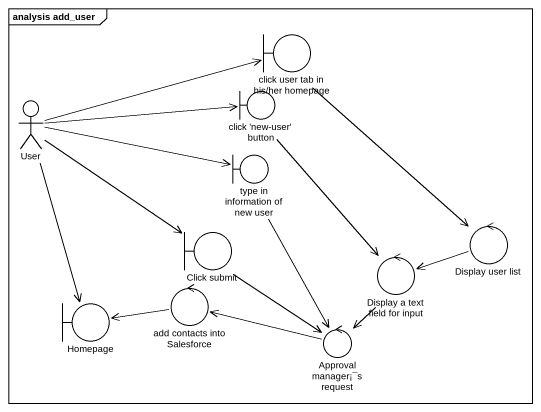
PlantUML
@startuml
mainframe analysis add_user
boundary "click user tab in his/her homepage" as click_user_tab_in_his_her
actor User
boundary "click 'new-user' button" as click_new_user_button
boundary "type in information of new user" as type_in_information_of_new
boundary "Click submit" as Click_submit
control "Display user list" as Display_user_list
control "Display a text field for input" as Display_a_text_field_for
boundary Homepage
control "add contacts into Salesforce" as add_contacts_into_Salesforce
control "Approval manager¡¯s request" as Approval_manager_s_request
click_user_tab_in_his_her --> Display_user_list
User -right-> click_user_tab_in_his_her
User -right-> click_new_user_button
User -right-> type_in_information_of_new
User --> Click_submit
User --> Homepage
click_new_user_button --> Display_a_text_field_for
type_in_information_of_new --> Approval_manager_s_request
Click_submit --> Approval_manager_s_request
Display_user_list -left-> Display_a_text_field_for
Display_a_text_field_for --> Approval_manager_s_request
add_contacts_into_Salesforce -left-> Homepage
Approval_manager_s_request -left-> add_contacts_into_Salesforce
@enduml
